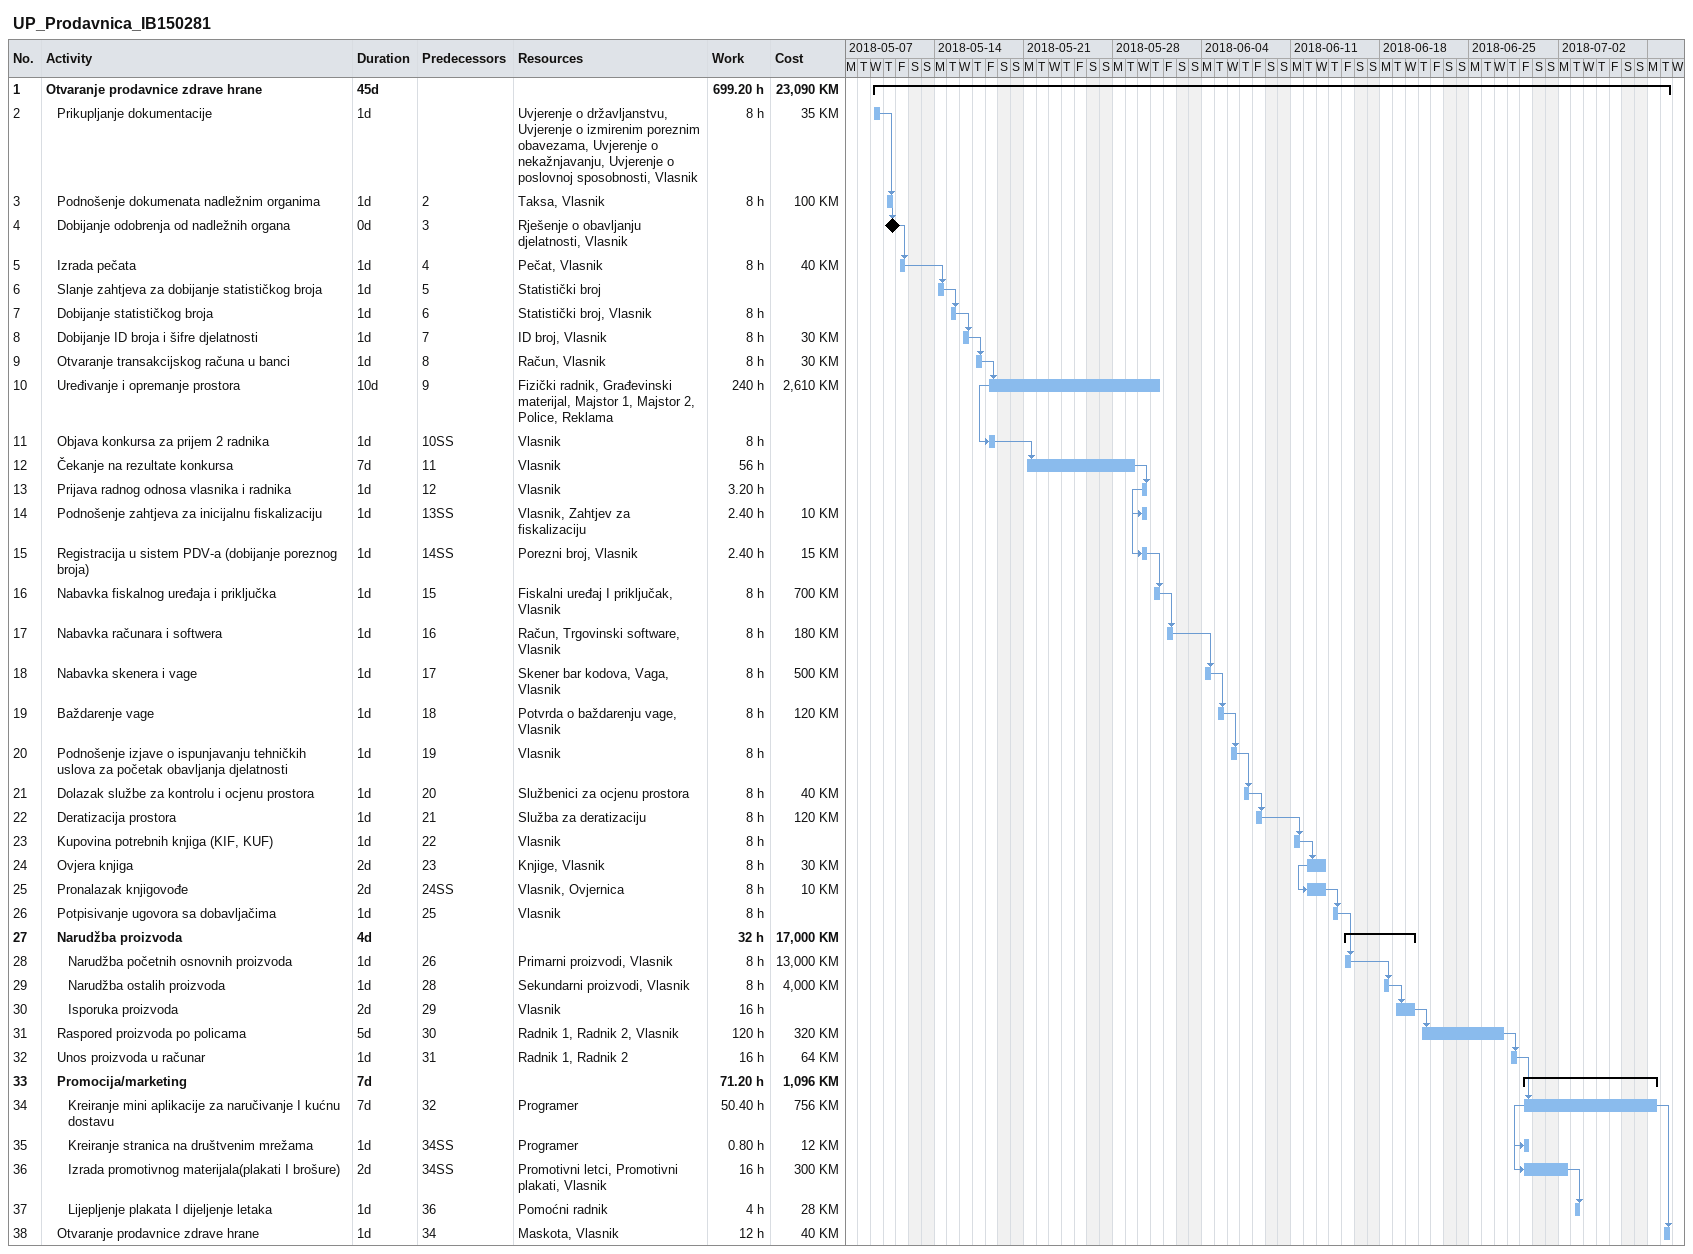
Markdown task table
UP_Prodavnica_IB150281

| ID | Level | Task | Duration | Start | Finish | Predecessors | Resources | Work (h) | Cost (KM) |
|---|---|---|---|---|---|---|---|---|---|
| 1 | 1 | **Otvaranje prodavnice zdrave hrane** | 45d | 2018-05-09 | 2018-07-10 |  |  | 699.20 | 23090 |
| 2 | 2 | Prikupljanje dokumentacije | 1d | 2018-05-09 | 2018-05-09 |  | Uvjerenje o državljanstvu, Uvjerenje o izmirenim poreznim obavezama, Uvjerenje o nekažnjavanju, Uvjerenje o poslovnoj sposobnosti, Vlasnik | 8 | 35 |
| 3 | 2 | Podnošenje dokumenata nadležnim organima | 1d | 2018-05-10 | 2018-05-10 | 2 | Taksa, Vlasnik | 8 | 100 |
| 4 | 2 | Dobijanje odobrenja od nadležnih organa | 0d | 2018-05-10 | 2018-05-10 | 3 | Rješenje o obavljanju djelatnosti, Vlasnik |  |  |
| 5 | 2 | Izrada pečata | 1d | 2018-05-11 | 2018-05-11 | 4 | Pečat, Vlasnik | 8 | 40 |
| 6 | 2 | Slanje zahtjeva za dobijanje statističkog broja | 1d | 2018-05-14 | 2018-05-14 | 5 | Statistički broj |  |  |
| 7 | 2 | Dobijanje statističkog broja | 1d | 2018-05-15 | 2018-05-15 | 6 | Statistički broj, Vlasnik | 8 |  |
| 8 | 2 | Dobijanje ID broja i šifre djelatnosti | 1d | 2018-05-16 | 2018-05-16 | 7 | ID broj, Vlasnik | 8 | 30 |
| 9 | 2 | Otvaranje transakcijskog računa u banci | 1d | 2018-05-17 | 2018-05-17 | 8 | Račun, Vlasnik | 8 | 30 |
| 10 | 2 | Uređivanje i opremanje prostora | 10d | 2018-05-18 | 2018-05-31 | 9 | Fizički radnik, Građevinski materijal, Majstor 1, Majstor 2, Police, Reklama | 240 | 2610 |
| 11 | 2 | Objava konkursa za prijem 2 radnika | 1d | 2018-05-18 | 2018-05-18 | 10SS | Vlasnik | 8 |  |
| 12 | 2 | Čekanje na rezultate konkursa | 7d | 2018-05-21 | 2018-05-29 | 11 | Vlasnik | 56 |  |
| 13 | 2 | Prijava radnog odnosa vlasnika i radnika | 1d | 2018-05-30 | 2018-05-30 | 12 | Vlasnik | 3.20 |  |
| 14 | 2 | Podnošenje zahtjeva za inicijalnu fiskalizaciju | 1d | 2018-05-30 | 2018-05-30 | 13SS | Vlasnik, Zahtjev za fiskalizaciju | 2.40 | 10 |
| 15 | 2 | Registracija u sistem PDV-a (dobijanje poreznog broja) | 1d | 2018-05-30 | 2018-05-30 | 14SS | Porezni broj, Vlasnik | 2.40 | 15 |
| 16 | 2 | Nabavka fiskalnog uređaja i priključka | 1d | 2018-05-31 | 2018-05-31 | 15 | Fiskalni uređaj I priključak, Vlasnik | 8 | 700 |
| 17 | 2 | Nabavka računara i softwera | 1d | 2018-06-01 | 2018-06-01 | 16 | Račun, Trgovinski software, Vlasnik | 8 | 180 |
| 18 | 2 | Nabavka skenera i vage | 1d | 2018-06-04 | 2018-06-04 | 17 | Skener bar kodova, Vaga, Vlasnik | 8 | 500 |
| 19 | 2 | Baždarenje vage | 1d | 2018-06-05 | 2018-06-05 | 18 | Potvrda o baždarenju vage, Vlasnik | 8 | 120 |
| 20 | 2 | Podnošenje izjave o ispunjavanju tehničkih uslova za početak obavljanja djelatnosti | 1d | 2018-06-06 | 2018-06-06 | 19 | Vlasnik | 8 |  |
| 21 | 2 | Dolazak službe za kontrolu i ocjenu prostora | 1d | 2018-06-07 | 2018-06-07 | 20 | Službenici za ocjenu prostora | 8 | 40 |
| 22 | 2 | Deratizacija prostora | 1d | 2018-06-08 | 2018-06-08 | 21 | Služba za deratizaciju | 8 | 120 |
| 23 | 2 | Kupovina potrebnih knjiga (KIF, KUF) | 1d | 2018-06-11 | 2018-06-11 | 22 | Vlasnik | 8 |  |
| 24 | 2 | Ovjera knjiga | 2d | 2018-06-12 | 2018-06-13 | 23 | Knjige, Vlasnik | 8 | 30 |
| 25 | 2 | Pronalazak knjigovođe | 2d | 2018-06-12 | 2018-06-13 | 24SS | Vlasnik, Ovjernica | 8 | 10 |
| 26 | 2 | Potpisivanje ugovora sa dobavljačima | 1d | 2018-06-14 | 2018-06-14 | 25 | Vlasnik | 8 |  |
| 27 | 2 | **Narudžba proizvoda** | 4d | 2018-06-15 | 2018-06-20 |  |  | 32 | 17000 |
| 28 | 3 | Narudžba početnih osnovnih proizvoda | 1d | 2018-06-15 | 2018-06-15 | 26 | Primarni proizvodi, Vlasnik | 8 | 13000 |
| 29 | 3 | Narudžba ostalih proizvoda | 1d | 2018-06-18 | 2018-06-18 | 28 | Sekundarni proizvodi, Vlasnik | 8 | 4000 |
| 30 | 3 | Isporuka proizvoda | 2d | 2018-06-19 | 2018-06-20 | 29 | Vlasnik | 16 |  |
| 31 | 2 | Raspored proizvoda po policama | 5d | 2018-06-21 | 2018-06-27 | 30 | Radnik 1, Radnik 2, Vlasnik | 120 | 320 |
| 32 | 2 | Unos proizvoda u računar | 1d | 2018-06-28 | 2018-06-28 | 31 | Radnik 1, Radnik 2 | 16 | 64 |
| 33 | 2 | **Promocija/marketing** | 7d | 2018-06-29 | 2018-07-09 |  |  | 71.20 | 1096 |
| 34 | 3 | Kreiranje mini aplikacije za naručivanje I kućnu dostavu | 7d | 2018-06-29 | 2018-07-09 | 32 | Programer | 50.40 | 756 |
| 35 | 3 | Kreiranje stranica na društvenim mrežama | 1d | 2018-06-29 | 2018-06-29 | 34SS | Programer | 0.80 | 12 |
| 36 | 3 | Izrada promotivnog materijala(plakati I brošure) | 2d | 2018-06-29 | 2018-07-02 | 34SS | Promotivni letci, Promotivni plakati, Vlasnik | 16 | 300 |
| 37 | 3 | Lijepljenje plakata I dijeljenje letaka | 1d | 2018-07-03 | 2018-07-03 | 36 | Pomoćni radnik | 4 | 28 |
| 38 | 2 | Otvaranje prodavnice zdrave hrane | 1d | 2018-07-10 | 2018-07-10 | 34 | Maskota, Vlasnik | 12 | 40 |
